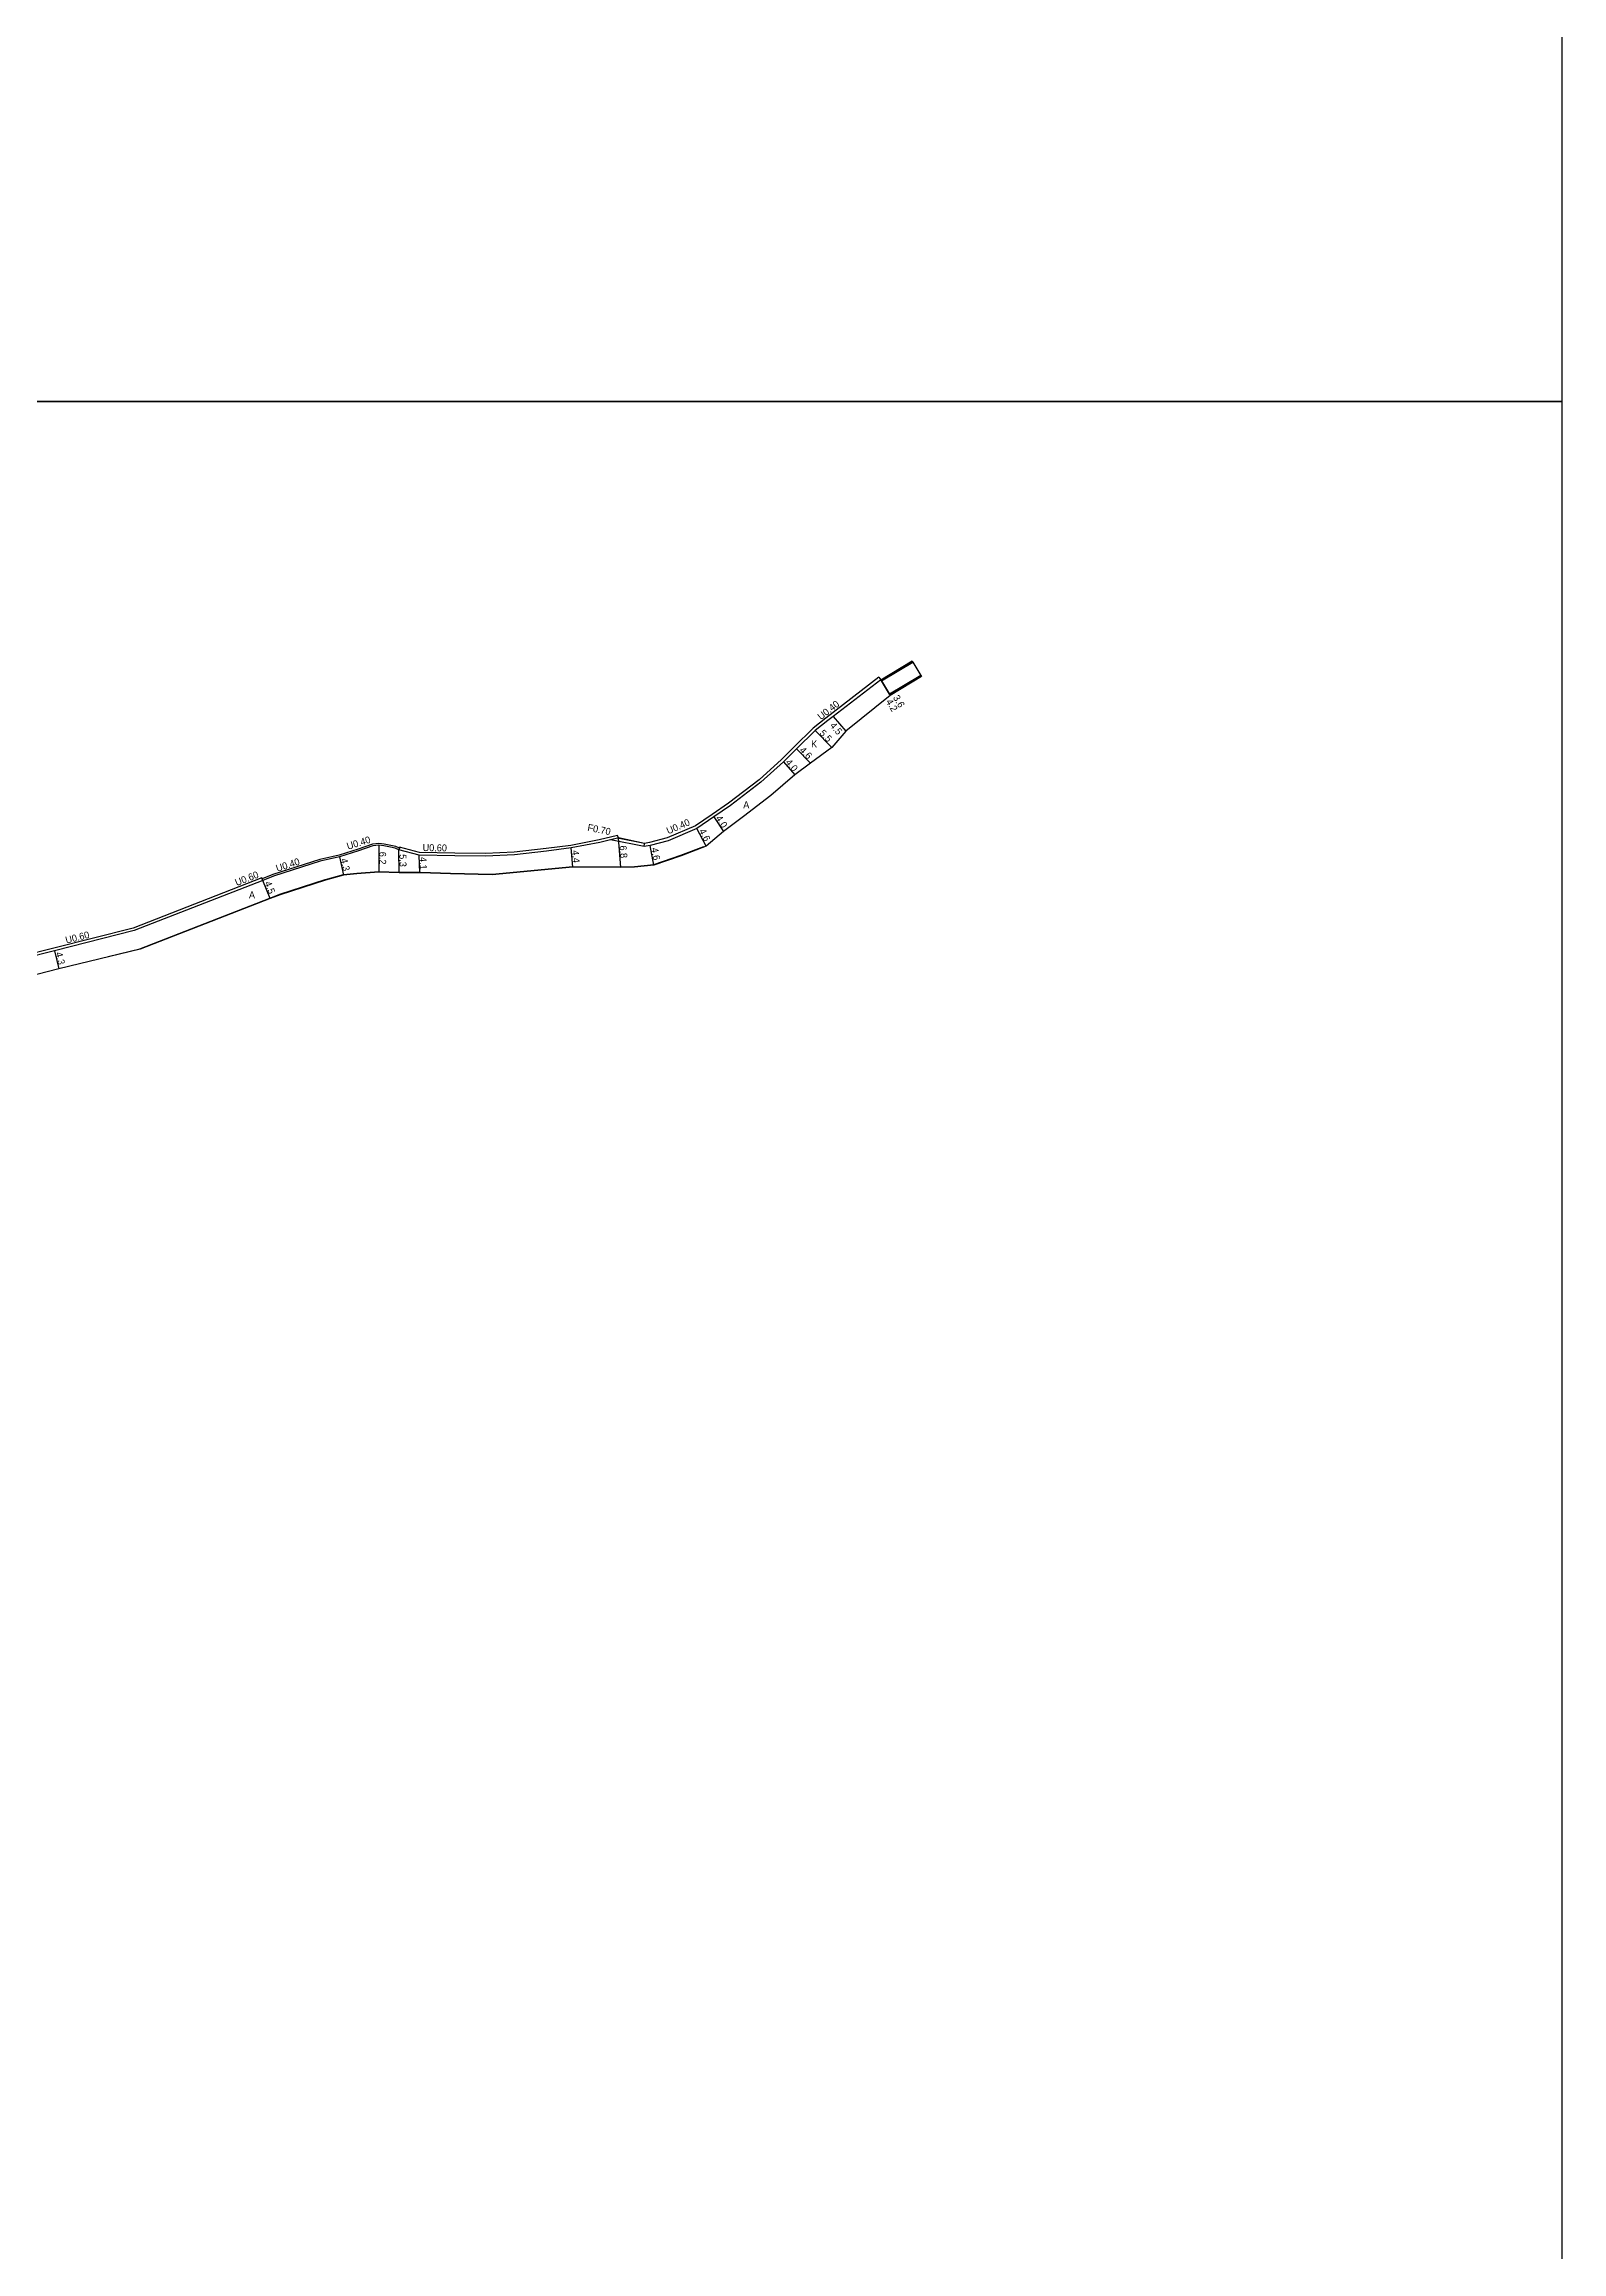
# Model space of a CAD drawing. Header units: metres. Extents: x -16000 to -12000, y -105000 to -102000.
# Drawn here: x -15549 to -15200, y -103025 to -102518 of the extents above; entities that cross this region are included whole.
import ezdxf

# ---------------------------------------------------------------- set-up
doc = ezdxf.new("R2010")
doc.units = ezdxf.units.M
doc.header["$LTSCALE"] = 2.5
for name, color, linetype in [('側溝・桝', 7, 'Continuous'), ('図郭', 7, 'Continuous'), ('幅員', 7, 'Continuous'), ('歩道・分離帯・安全施設', 7, 'Continuous'), ('舗装', 7, 'Continuous'), ('道路', 7, 'Continuous')]:
    doc.layers.add(name, color=color, linetype=linetype)
doc.styles.get("Standard").update_dxf_attribs({"font": ''})
doc.styles.get('Standard').set_extended_font_data('@MS PGothic')

msp = doc.modelspace()

# ---------------------------------------------------------------- linework, layer by layer
at = {"layer": '側溝・桝'}
for points in [[(-15356.89, -102663.35), (-15369.04, -102672.74), (-15372.01, -102675.03), (-15376.31, -102679.31), (-15379.27, -102682.23), (-15384.41, -102686.92), (-15391.41, -102692.25), (-15395.15, -102694.84), (-15399.01, -102697.45), (-15405.53, -102700.21), (-15409.58, -102701.28), (-15410.7, -102701.53)], [(-15356.89, -102663.35), (-15356.46, -102663.9)], [(-15416.69, -102700.25), (-15416.95, -102699.69), (-15421.1, -102700.7), (-15427.65, -102701.95), (-15433.3, -102702.69), (-15440.66, -102703.5), (-15447.24, -102703.85), (-15454.28, -102703.73), (-15462.42, -102703.58), (-15466.96, -102702.37), (-15467.02, -102702.56), (-15467.15, -102702.94)], [(-15482.51, -102704.58), (-15485.32, -102705.21), (-15496.08, -102708.67), (-15498.51, -102709.62)], [(-15467.02, -102702.56), (-15467.85, -102702.23), (-15468.96, -102701.95), (-15470.53, -102701.65), (-15471.77, -102701.52), (-15473.22, -102701.67), (-15476.52, -102702.86), (-15480.88, -102704.21), (-15482.51, -102704.58)], [(-15410.83, -102702.22), (-15418.53, -102700.69)], [(-15410.7, -102701.53), (-15416.91, -102700.3)], [(-15498.59, -102709.44), (-15528.15, -102720.96), (-15546.42, -102725.58), (-15561.01, -102729.27), (-15571.41, -102730.91), (-15580.31, -102731.88), (-15587.55, -102731.87)], [(-15498.37, -102709.99), (-15498.51, -102709.62), (-15498.59, -102709.44)]]:
    msp.add_lwpolyline(points, dxfattribs=at)
at = {"layer": '図郭'}
for points in [[(-16000, -102000), (-15200, -102000), (-15200, -102600), (-16000, -102600)], [(-16000, -102600), (-15200, -102600), (-15200, -103200), (-16000, -103200)]]:
    msp.add_lwpolyline(points, close=True, dxfattribs=at)
at = {"layer": '幅員'}
for points in [[(-15356.46, -102663.9), (-15354.3, -102667.5)], [(-15356.3, -102664.16), (-15354.45, -102667.25)], [(-15367.35, -102672.32), (-15364.44, -102675.75)], [(-15371.55, -102675.56), (-15367.67, -102679.46)], [(-15378.79, -102682.73), (-15376.18, -102685.78)], [(-15375.81, -102679.81), (-15372.59, -102683.09)], [(-15396.55, -102702.15), (-15398.68, -102698.07)], [(-15394.76, -102695.42), (-15392.59, -102698.78)], [(-15480.77, -102704.6), (-15479.83, -102708.79)], [(-15471.77, -102701.92), (-15471.76, -102708.12)], [(-15467.07, -102708.24), (-15467.15, -102702.94)], [(-15462.36, -102708.28), (-15462.5, -102704.18)], [(-15427.15, -102706.93), (-15427.56, -102702.55)], [(-15416.16, -102707.02), (-15416.69, -102700.25)], [(-15408.55, -102706.48), (-15409.43, -102701.96)], [(-15496.74, -102714.19), (-15498.37, -102709.99)], [(-15546.27, -102726.16), (-15545.24, -102730.34)]]:
    msp.add_lwpolyline(points, dxfattribs=at)
at = {"layer": '歩道・分離帯・安全施設'}
msp.add_lwpolyline([(-15533.93, -102727.45), (-15526.64, -102725.69), (-15496.79, -102714.05), (-15494.49, -102713.15), (-15484.06, -102709.8), (-15484.02, -102709.78), (-15479.86, -102708.64), (-15476.82, -102708.3), (-15471.77, -102707.97), (-15467.07, -102708.09), (-15462.36, -102708.13), (-15462.19, -102708.13), (-15455.31, -102708.37), (-15445.73, -102708.56), (-15427.16, -102706.78), (-15416.16, -102706.87), (-15413.01, -102706.84), (-15408.59, -102706.33), (-15402.36, -102704.23), (-15397.12, -102702.21)], dxfattribs=at)
at = {"layer": '舗装'}
for points in [[(-15356.3, -102664.16), (-15354.45, -102667.25)], [(-15349.1, -102659.84), (-15347.25, -102662.93)], [(-15375.81, -102679.81), (-15372.59, -102683.09)]]:
    msp.add_lwpolyline(points, dxfattribs=at)
at = {"layer": '道路'}
for points in [[(-15356.46, -102663.9), (-15367.35, -102672.32), (-15368.61, -102673.29), (-15371.55, -102675.56), (-15375.81, -102679.81), (-15378.79, -102682.73), (-15383.96, -102687.46), (-15390.99, -102692.82), (-15394.76, -102695.42), (-15398.68, -102698.07), (-15405.3, -102700.88), (-15409.43, -102701.96), (-15410.83, -102702.22), (-15410.7, -102701.53), (-15416.69, -102700.25)], [(-15356.46, -102663.9), (-15356.3, -102664.16), (-15349.1, -102659.84)], [(-15354.3, -102667.5), (-15354.45, -102667.25), (-15347.25, -102662.93)], [(-15349.1, -102659.84), (-15347.25, -102662.93)], [(-15354.3, -102667.5), (-15364.44, -102675.75), (-15367.67, -102679.46), (-15372.59, -102683.09), (-15376.18, -102685.78)], [(-15376.18, -102685.78), (-15381.71, -102690.46), (-15387.98, -102695.34), (-15392.59, -102698.78)], [(-15392.59, -102698.78), (-15396.55, -102702.15), (-15402.3, -102704.37), (-15408.55, -102706.48)], [(-15416.69, -102700.25), (-15416.91, -102700.3), (-15418.53, -102700.69), (-15420.97, -102701.29), (-15427.56, -102702.55), (-15433.23, -102703.28), (-15440.61, -102704.1), (-15447.24, -102704.46), (-15454.29, -102704.33), (-15462.5, -102704.18), (-15467.15, -102702.94), (-15467.97, -102702.61), (-15469.04, -102702.34), (-15470.58, -102702.05), (-15471.77, -102701.92), (-15473.13, -102702.06), (-15476.39, -102703.24), (-15480.77, -102704.6), (-15485.21, -102705.59), (-15495.94, -102709.05), (-15498.37, -102709.99), (-15527.96, -102721.53), (-15546.27, -102726.16), (-15560.89, -102729.86)], [(-15408.55, -102706.48), (-15413, -102706.99), (-15416.16, -102707.02), (-15427.15, -102706.93), (-15445.73, -102708.71), (-15455.32, -102708.52), (-15462.19, -102708.28), (-15462.36, -102708.28), (-15467.07, -102708.24), (-15471.76, -102708.12), (-15476.81, -102708.45), (-15479.83, -102708.79), (-15484.02, -102709.94), (-15494.44, -102713.29), (-15496.74, -102714.19), (-15526.59, -102725.83), (-15545.24, -102730.34), (-15559.84, -102734.03)]]:
    msp.add_lwpolyline(points, dxfattribs=at)
for points in [[(-15356.46, -102663.9), (-15349.25, -102659.58), (-15349.1, -102659.84), (-15356.3, -102664.16)], [(-15356.3, -102664.16), (-15349.1, -102659.84), (-15347.25, -102662.93), (-15354.45, -102667.25)], [(-15347.25, -102662.93), (-15347.09, -102663.19), (-15354.3, -102667.5), (-15354.45, -102667.25)]]:
    msp.add_lwpolyline(points, close=True, dxfattribs=at)

# ---------------------------------------------------------------- texts
at = {"layer": '側溝・桝'}
for s, rotation, p in [('U0.40', 37.6962, (-15370.2, -102673.23)), ('U0.40', 17.2562, (-15478.83, -102702.96)), ('F0.70', 348.7516, (-15423.92, -102698.58)), ('U0.40', 22.9681, (-15405.26, -102699.43)), ('U0.40', 17.8483, (-15495.08, -102708.04)), ('U0.60', 358.9909, (-15461.7, -102703.25)), ('U0.60', 21.3026, (-15504.4, -102711.32)), ('U0.60', 14.1937, (-15543.51, -102724.54))]:
    msp.add_text(s, height=1.6, rotation=rotation, dxfattribs=at).set_placement(p)
at = {"layer": '幅員'}
for s, rotation, p in [('4.2', 300.9409, (-15355.34, -102668.93)), ('3.6', 300.9409, (-15353.71, -102668.01)), ('4.5', 310.2649, (-15368.25, -102674.5)), ('4.6', 314.5524, (-15375.25, -102680.24)), ('5.5', 314.8381, (-15370.66, -102676.31)), ('4.0', 310.5992, (-15378.45, -102682.97)), ('4.6', 297.57, (-15398.26, -102698.64)), ('4.0', 302.853, (-15394.46, -102695.7)), ('6.2', 270.0527, (-15471.67, -102703.42)), ('5.3', 270.8566, (-15467.03, -102703.99)), ('4.1', 271.9023, (-15462.38, -102704.63)), ('4.4', 275.2834, (-15427.4, -102703.14)), ('6.8', 274.5064, (-15416.45, -102702.03)), ('4.6', 280.9987, (-15409.2, -102702.63)), ('4.3', 282.6733, (-15480.55, -102705.11)), ('4.5', 291.2986, (-15498.04, -102710.56)), ('4.3', 283.8755, (-15546.04, -102726.67))]:
    msp.add_text(s, height=1.6, rotation=rotation, dxfattribs=at).set_placement(p)
at = {"layer": '舗装'}
for s, p in [('K', (-15372.45, -102679.46)), ('A', (-15388.04, -102693.43)), ('A', (-15501.58, -102714.12))]:
    msp.add_text(s, height=1.6, dxfattribs=at).set_placement(p)

doc.saveas('drawing.dxf')
